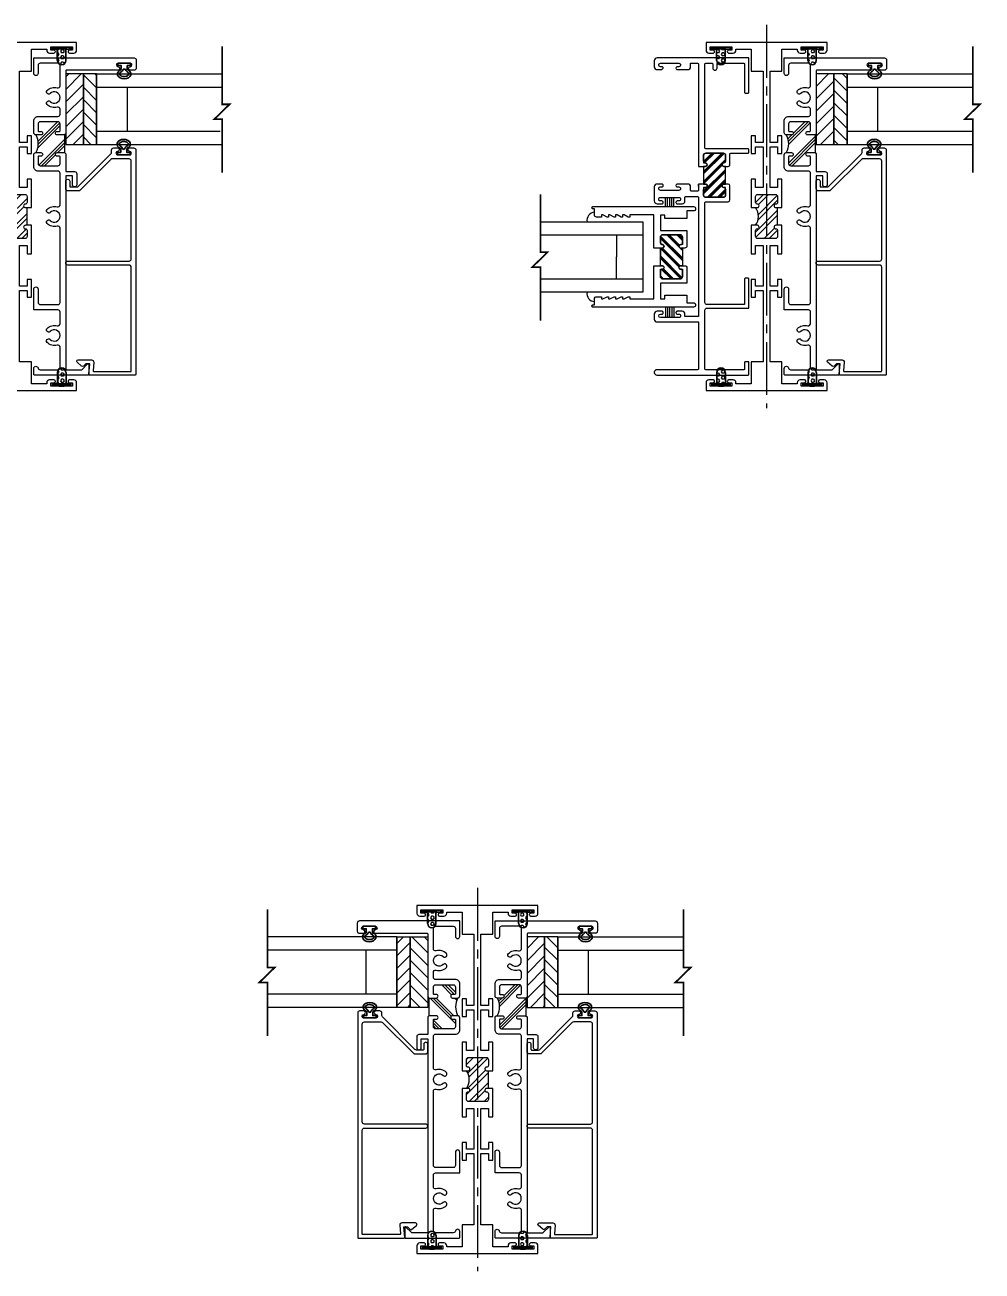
# Model space of a CAD drawing. Extents: x -75 to 127, y -92 to 53.
# Drawn here: x 2.01 to 15.59, y -2.61 to 15.08 of the extents above; entities that cross this region are included whole.
import ezdxf

# ---------------------------------------------------------------- set-up
doc = ezdxf.new("R2010")
doc.units = 0
doc.header["$MEASUREMENT"] = 0
doc.linetypes.add('CENTER2', pattern=[1.125, 0.75, -0.125, 0.125, -0.125])
doc.layers.get('0').update_dxf_attribs({"linetype": 'CONTINUOUS'})
for name, color, linetype in [('DIM', 7, 'CONTINUOUS'), ('FRAME', 1, 'CONTINUOUS'), ('GLASS', 7, 'CONTINUOUS'), ('SEAL', 7, 'CONTINUOUS'), ('SETTING BLOCKS', 7, 'CONTINUOUS'), ('TEXT', 7, 'CONTINUOUS'), ('VENT', 5, 'CONTINUOUS')]:
    doc.layers.add(name, color=color, linetype=linetype)
doc.layers.add('PROFILE NUMBER', color=150, linetype='CONTINUOUS', lineweight=35)

# ---------------------------------------------------------------- blocks, each defined once
blk = doc.blocks.new('3801 1 INCH GLASS STOP')
blk.add_lwpolyline([(2.741, 0.327, -0.414214), (2.769, 0.299, -0.414214), (2.741, 0.271), (2.669, 0.271, 0.414214), (2.659, 0.261), (2.659, 0.167, 0.198912), (2.668, 0.145), (3.128, -0.315, 0.198912), (3.15, -0.324), (3.183, -0.324, -0.414214), (3.214, -0.355), (3.214, -0.408, -0.414214), (3.189, -0.433, -0.399638), (3.164, -0.41, 0.400364), (3.139, -0.386, 0.414214), (3.114, -0.411), (3.114, -0.581, 0.414214), (3.139, -0.606), (3.139, -0.606, 0.399638), (3.164, -0.582, -0.399638), (3.189, -0.558, -0.414214), (3.214, -0.583), (3.214, -0.637, -0.414214), (3.183, -0.668), (-0.001, -0.668, -0.414214), (-0.011, -0.658), (-0.011, -0.01, -0.440011), (0, 0), (0.149, -0.013), (0.149, 0.04), (0.115, 0.074, -0.395486), (0.114, 0.102), (0.17, 0.165, -0.691708), (0.205, 0.152), (0.205, -0.04, -0.440011), (0.171, -0.071), (0.05, -0.061, 0.440011), (0.039, -0.071), (0.039, -0.593, 0.414214), (0.049, -0.603), (1.52, -0.603, 0.414214), (1.551, -0.572), (1.551, 0.299, -0.414214), (1.579, 0.327, -0.414214), (1.607, 0.299), (1.607, -0.572, 0.414214), (1.638, -0.603), (3.027, -0.603, 0.414214), (3.058, -0.572), (3.058, -0.337, 0.198912), (3.049, -0.315), (2.612, 0.122, -0.198912), (2.603, 0.144), (2.603, 0.296, -0.414214), (2.634, 0.327)], format="xyb", close=True)
blk = doc.blocks.new('3082 THERMAL MULLION')
h = blk.add_hatch()
h.set_pattern_fill('ANSI32', color=256, scale=0.4, style=0)
h.set_pattern_definition([(45, (-18.90285, -1.32658), (-0.106066, 0.106066), []), (45, (-18.83214, -1.32658), (-0.106066, 0.106066), [])])
h.paths.add_polyline_path([(0.156, 2.5935), (0.131, 2.5935, -0.414214), (0.106, 2.6185), (0.106, 2.6195, -0.414214), (0.13, 2.6435), (0.131, 2.6435, 0.414214), (0.156, 2.6685), (0.156, 2.7505, 0.414214), (0.125, 2.7815), (-0.125, 2.7815, 0.414214), (-0.156, 2.7505), (-0.156, 2.6685, 0.414214), (-0.131, 2.6435), (-0.13, 2.6435, -0.414214), (-0.106, 2.6195), (-0.106, 2.6185, -0.414214), (-0.131, 2.5935), (-0.156, 2.5935, -0.330037), (-0.156, 2.3435), (-0.131, 2.3435, -0.414214), (-0.106, 2.3185), (-0.106, 2.3175, -0.414214), (-0.13, 2.2935), (-0.131, 2.2935, 0.414214), (-0.156, 2.2685), (-0.156, 2.1865, 0.414214), (-0.125, 2.1555), (0.125, 2.1555, 0.414214), (0.156, 2.1865), (0.156, 2.2685, 0.414214), (0.131, 2.2935), (0.13, 2.2935, -0.414214), (0.106, 2.3175), (0.106, 2.3185, -0.414214), (0.131, 2.3435), (0.156, 2.3435)])
blk.add_line((0.156, 2.3435), (0.156, 2.5935))
for points in [[(-0.218, 4.531), (-0.05, 4.531), (-0.05, 3.518), (-0.156, 3.518), (-0.156, 3.612), (-0.218, 3.612), (-0.218, 3.362), (-0.156, 3.362), (-0.156, 3.456), (-0.05, 3.456), (-0.05, 2.8815), (-0.156, 2.8815), (-0.156, 2.9975), (-0.218, 2.9975), (-0.218, 2.5935), (-0.131, 2.5935, 0.414214), (-0.106, 2.6185), (-0.106, 2.6195, 0.414214), (-0.13, 2.6435), (-0.131, 2.6435, -0.414214), (-0.156, 2.6685), (-0.156, 2.7505, -0.414214), (-0.125, 2.7815), (0.125, 2.7815, -0.414214), (0.156, 2.7505), (0.156, 2.6685, -0.414214), (0.131, 2.6435), (0.13, 2.6435, 0.414214), (0.106, 2.6195), (0.106, 2.6185, 0.414214), (0.131, 2.5935), (0.218, 2.5935), (0.218, 2.9975), (0.156, 2.9975), (0.156, 2.8815), (0.05, 2.8815), (0.05, 3.456), (0.156, 3.456), (0.156, 3.362), (0.218, 3.362), (0.218, 3.612), (0.156, 3.612), (0.156, 3.518), (0.05, 3.518), (0.05, 4.531), (0.218, 4.531), (0.218, 4.844), (0.435, 4.844), (0.435, 4.828, 0.414214), (0.475, 4.788), (0.537, 4.788, 0.414214), (0.557, 4.808), (0.557, 4.809, 0.414214), (0.538, 4.828), (0.492, 4.828), (0.492, 4.875), (0.802, 4.875), (0.802, 4.828), (0.755, 4.828, 0.414214), (0.737, 4.81), (0.737, 4.808, 0.414214), (0.757, 4.788), (0.819, 4.788, 0.414214), (0.859, 4.828), (0.859, 4.937), (-0.859, 4.937), (-0.859, 4.828, 0.414214), (-0.819, 4.788), (-0.755, 4.788, 0.414214), (-0.737, 4.806), (-0.737, 4.81, 0.414214), (-0.755, 4.828), (-0.802, 4.828), (-0.802, 4.875), (-0.492, 4.875), (-0.492, 4.828), (-0.539, 4.828, 0.414214), (-0.557, 4.81), (-0.557, 4.806, 0.414214), (-0.539, 4.788), (-0.475, 4.788, 0.414214), (-0.435, 4.828), (-0.435, 4.844), (-0.218, 4.844)], [(0.557, 0.128), (0.557, 0.129, 0.414214), (0.537, 0.149), (0.475, 0.149, 0.414214), (0.435, 0.109), (0.435, 0.093), (0.218, 0.093), (0.218, 0.406), (0.05, 0.406), (0.05, 1.419), (0.156, 1.419), (0.156, 1.325), (0.218, 1.325), (0.218, 1.575), (0.156, 1.575), (0.156, 1.481), (0.05, 1.481), (0.05, 2.0555), (0.156, 2.0555), (0.156, 1.9395), (0.218, 1.9395), (0.218, 2.3435), (0.131, 2.3435, 0.414214), (0.106, 2.3185), (0.106, 2.3175, 0.414214), (0.13, 2.2935), (0.131, 2.2935, -0.414214), (0.156, 2.2685), (0.156, 2.1865, -0.414214), (0.125, 2.1555), (-0.125, 2.1555, -0.414214), (-0.156, 2.1865), (-0.156, 2.2685, -0.414214), (-0.131, 2.2935), (-0.13, 2.2935, 0.414214), (-0.106, 2.3175), (-0.106, 2.3185, 0.414214), (-0.131, 2.3435), (-0.218, 2.3435), (-0.218, 1.9395), (-0.156, 1.9395), (-0.156, 2.0555), (-0.05, 2.0555), (-0.05, 1.481), (-0.156, 1.481), (-0.156, 1.575), (-0.218, 1.575), (-0.218, 1.325), (-0.156, 1.325), (-0.156, 1.419), (-0.05, 1.419), (-0.05, 0.406), (-0.218, 0.406), (-0.218, 0.093), (-0.435, 0.093), (-0.435, 0.109, 0.414214), (-0.475, 0.149), (-0.539, 0.149, 0.414214), (-0.557, 0.131), (-0.557, 0.127, 0.414214), (-0.539, 0.109), (-0.492, 0.109), (-0.492, 0.062), (-0.802, 0.062), (-0.802, 0.109), (-0.755, 0.109, 0.414214), (-0.737, 0.127), (-0.737, 0.131, 0.414214), (-0.755, 0.149), (-0.819, 0.149, 0.414214), (-0.859, 0.109), (-0.859, 0), (0.859, 0), (0.859, 0.109, 0.414214), (0.819, 0.149), (0.757, 0.149, 0.414214), (0.737, 0.129), (0.737, 0.127, 0.414214), (0.755, 0.109), (0.802, 0.109), (0.802, 0.062), (0.492, 0.062), (0.492, 0.109), (0.538, 0.109)]]:
    blk.add_lwpolyline(points, format="xyb", close=True)
blk.add_arc((-0.3247, 2.4685), 0.21, 323.47039, 36.52961)
blk = doc.blocks.new('*X6')
at = {"color": 0}
for p, q in [((0, 0.0134), (0.0646, 0.078)), ((0, 0.0487), (0.0293, 0.078)), ((0, 0.009), (0.069, 0.078)), ((0, 0.0443), (0.0337, 0.078)), ((0, 0.0399), (0.0345, 0.0744)), ((0.0005, 0.005), (0.0735, 0.078)), ((0.022, 0), (0.1, 0.078)), ((0.0385, 0.0121), (0.1044, 0.078)), ((0.0429, 0.0121), (0.1088, 0.078)), ((0.0573, 0), (0.1353, 0.078)), ((0.0618, 0), (0.1398, 0.078)), ((0.0662, 0), (0.1442, 0.078)), ((0.0927, 0), (0.1565, 0.0638)), ((0.0971, 0), (0.1565, 0.0594)), ((0.1137, 0.0122), (0.1565, 0.055)), ((0.0264, 0), (0.0349, 0.0085)), ((0.1015, 0), (0.1098, 0.0083)), ((0.1281, 0), (0.1565, 0.0284)), ((0.1325, 0), (0.1565, 0.024)), ((0.1369, 0), (0.1565, 0.0196))]:
    blk.add_line(p, q, dxfattribs=at)
blk = doc.blocks.new('A$C174D6BCA')
blk.add_lwpolyline([(0.047, 0.078), (0.1095, 0.078), (0.1095, 0.0713, 1.0408), (0.122, 0.0717), (0.122, 0.078), (0.1488, 0.078, -0.414214), (0.1565, 0.0703), (0.1565, 0.0078, -0.414214), (0.1488, 0), (0.122, 0), (0.122, 0.0063, 0.9608), (0.1095, 0.0068), (0.1095, 0), (0.047, 0), (0.047, 0.0063, 0.9608), (0.0345, 0.0068, -0.346439), (0.0283, 0), (0.0078, 0, -0.414214), (0, 0.0078), (0, 0.0703, -0.414214), (0.0078, 0.078), (0.0345, 0.078), (0.0345, 0.0717, 0.99996), (0.047, 0.0717)], format="xyb", close=True)
at = {"linetype": 'Continuous'}
blk.add_blockref('*X6', (0, 0), dxfattribs=at)
blk = doc.blocks.new('1 inch glass')
at = {"color": 7}
for p, q in [((-0.947, 0.767), (-0.947, -0.688)), ((-0.322, 0.767), (-0.322, -0.688)), ((-0.947, -0.313), (-0.634, -0.313)), ((-0.322, -0.313), (-0.634, -0.313))]:
    blk.add_line(p, q, dxfattribs=at)
blk.add_lwpolyline([(-0.134, 0.767), (-0.134, -0.688), (-0.634, -0.688), (-1.134, -0.688), (-1.134, 0.767)], dxfattribs=at)
for centre, start, end in [((-1.153, -0.009), 80.759, 175.3773), ((-0.116, -0.009), 4.6227, 99.241)]:
    blk.add_arc(centre, 0.116, start, end)
blk = doc.blocks.new('3073 FIXED STILE')
at = {"linetype": 'Continuous'}
h = blk.add_hatch(dxfattribs=at)
h.set_pattern_fill('PLAST', scale=0.4, angle=-45, style=0)
h.set_pattern_definition([(315, (-24.43819, 6.21396), (0.07071068, 0.07071068), []), (315, (-24.42935, 6.2228), (0.07071068, 0.07071068), []), (315, (-24.42051, 6.23164), (0.07071068, 0.07071068), [])])
edge = h.paths.add_edge_path()
edge.add_line((0, 0.125), (0, -0.125))
edge.add_line((0, -0.125), (-0.027, -0.125))
edge.add_arc((-0.027, -0.15), 0.025, 90, 274.5812)
edge.add_line((-0.025, -0.175), (0, -0.175))
edge.add_line((0, -0.175), (0, -0.282))
edge.add_arc((-0.031, -0.282), 0.031, 270, 360, ccw=False)
edge.add_line((-0.031, -0.313), (-0.281, -0.313))
edge.add_arc((-0.281, -0.282), 0.031, 180, 270, ccw=False)
edge.add_line((-0.312, -0.282), (-0.312, -0.175))
edge.add_line((-0.312, -0.175), (-0.287, -0.175))
edge.add_arc((-0.287, -0.15), 0.025, 270, 445.4188)
edge.add_line((-0.285, -0.125), (-0.312, -0.125))
edge.add_line((-0.312, -0.125), (-0.312, 0.125))
edge.add_line((-0.312, 0.125), (-0.287, 0.125))
edge.add_arc((-0.287, 0.15), 0.025, 270, 445.4188)
edge.add_arc((-0.283, 0.205), 0.0297, 188.9864, 265.4188, ccw=False)
edge.add_line((-0.312, 0.2), (-0.312, 0.282))
edge.add_arc((-0.281, 0.282), 0.031, 90, 180, ccw=False)
edge.add_line((-0.281, 0.313), (-0.031, 0.313))
edge.add_arc((-0.031, 0.282), 0.031, 0, 90, ccw=False)
edge.add_line((0, 0.282), (0, 0.175))
edge.add_line((0, 0.175), (-0.025, 0.175))
edge.add_arc((-0.025, 0.15), 0.025, 90, 269.9954)
edge.add_line((-0.025, 0.125), (0, 0.125))
at = {"color": 7}
blk.add_line((-0.312, 0.125), (-0.312, 0), dxfattribs=at)
for points in [[(-0.312, 0.2, 0.414214), (-0.287, 0.175, -0.414214), (-0.262, 0.15), (-0.262, 0.149, -0.414214), (-0.286, 0.125), (-0.406, 0.125), (-0.406, 0.595), (-0.749, 0.595), (-0.749, 0.565), (-0.769, 0.565), (-0.829, 0.595), (-0.849, 0.595), (-0.849, 0.565), (-0.869, 0.565), (-0.929, 0.595), (-0.949, 0.595), (-0.949, 0.565), (-0.969, 0.565), (-1.029, 0.595), (-1.049, 0.595), (-1.049, 0.565), (-1.069, 0.565), (-1.129, 0.595), (-1.149, 0.595), (-1.149, 0.565), (-1.218, 0.565, -0.414214), (-1.249, 0.596), (-1.249, 0.681), (-1.27, 0.681, -0.414214), (-1.285, 0.696), (-1.285, 0.698, -0.414214), (-1.27, 0.713), (0.151, 0.713), (0.157, 0.713, -0.414214), (0.187, 0.683), (0.187, 0.682, -0.414214), (0.156, 0.651), (0.062, 0.651), (0.062, 0.544), (-0.25, 0.544), (-0.25, 0.594), (-0.312, 0.594), (-0.312, 0.375), (0.062, 0.375), (0.062, 0.156, -0.414214), (0.031, 0.125), (-0.026, 0.125, -0.414214), (-0.05, 0.149), (-0.05, 0.151, -0.414214), (-0.026, 0.175), (-0.025, 0.175, 0.414214), (0, 0.2), (0, 0.282, 0.414214), (-0.031, 0.313), (-0.281, 0.313, 0.414214), (-0.312, 0.282)], [(-1.285, -0.696, -0.414214), (-1.27, -0.681), (-1.249, -0.681), (-1.249, -0.596, -0.414214), (-1.218, -0.565), (-1.149, -0.565), (-1.149, -0.595), (-1.129, -0.595), (-1.069, -0.565), (-1.049, -0.565), (-1.049, -0.595), (-1.029, -0.595), (-0.969, -0.565), (-0.949, -0.565), (-0.949, -0.595), (-0.929, -0.595), (-0.869, -0.565), (-0.849, -0.565), (-0.849, -0.595), (-0.829, -0.595), (-0.769, -0.565), (-0.749, -0.565), (-0.749, -0.595), (-0.406, -0.595), (-0.406, -0.125), (-0.286, -0.125, -0.414214), (-0.262, -0.149), (-0.262, -0.15, -0.414214), (-0.287, -0.175, 0.414214), (-0.312, -0.2), (-0.312, -0.282, 0.414214), (-0.281, -0.313), (-0.031, -0.313, 0.414214), (0, -0.282), (0, -0.2, 0.414214), (-0.025, -0.175), (-0.026, -0.175, -0.414214), (-0.05, -0.151), (-0.05, -0.149, -0.414214), (-0.026, -0.125), (0.031, -0.125, -0.414214), (0.062, -0.156), (0.062, -0.375), (-0.312, -0.375), (-0.312, -0.594), (-0.25, -0.594), (-0.25, -0.544), (0.062, -0.544), (0.062, -0.651), (0.156, -0.651, -0.414214), (0.187, -0.682), (0.187, -0.683, -0.414214), (0.157, -0.713), (0.151, -0.713), (-1.27, -0.713, -0.414214), (-1.285, -0.698)]]:
    blk.add_lwpolyline(points, format="xyb", close=True)
blk.add_lwpolyline([(0, 0.125), (0, -0.125), (-0.027, -0.125, 1.0408), (-0.025, -0.175), (0, -0.175), (0, -0.282, -0.414214), (-0.031, -0.313), (-0.281, -0.313, -0.414214), (-0.312, -0.282), (-0.312, -0.175), (-0.287, -0.175, 0.9608), (-0.285, -0.125), (-0.312, -0.125), (-0.312, 0.125), (-0.287, 0.125, 0.9608), (-0.285, 0.175, -0.346439), (-0.312, 0.2), (-0.312, 0.282, -0.414214), (-0.281, 0.313), (-0.031, 0.313, -0.414214), (0, 0.282), (0, 0.175), (-0.025, 0.175, 0.99996), (-0.025, 0.125)], format="xyb", close=True, dxfattribs=at)
blk = doc.blocks.new('A$C3BF656AD')
at = {"layer": 'SETTING BLOCKS'}
h = blk.add_hatch(dxfattribs=at)
h.set_pattern_fill('ANSI31', color=256, scale=0.25, angle=90, style=0)
h.set_pattern_definition([(135, (0.820812, -8.054306), (-0.02209709, -0.02209709), [])])
h.paths.add_polyline_path([(0, 0.0625), (0.25, 0.0625), (0.25, 0.1095), (0, 0.1095)])
h = blk.add_hatch(dxfattribs=at)
h.set_pattern_fill('ANSI31', color=256, scale=0.25, style=0)
h.set_pattern_definition([(45, (-2.098375, -8.085556), (-0.02209709, 0.02209709), [])])
h.paths.add_polyline_path([(0, 0), (0.25, 0), (0.25, 0.0625), (0, 0.0625)])
for points in [[(0, 0.0625), (0, 0.1095), (0.25, 0.1095), (0.25, 0.0625)], [(0, 0), (0, 0.0625), (0.25, 0.0625), (0.25, 0)]]:
    blk.add_lwpolyline(points, close=True, dxfattribs=at)
blk = doc.blocks.new('19120')
h = blk.add_hatch()
h.set_pattern_fill('HEX', scale=0.2)
h.paths.add_polyline_path([(-11.951, 24.705), (-11.951, 24.713, 1.000794), (-12.065, 24.714), (-12.065, 24.566, -0.414214), (-12.078, 24.553), (-11.938, 24.553, -0.414214), (-11.951, 24.566)])
h.paths.add_polyline_path([(-11.879, 24.55, 0.414214), (-11.882, 24.553), (-12.078, 24.553), (-12.133, 24.553, 0.414214), (-12.137, 24.55), (-12.137, 24.537, 0.414214), (-12.133, 24.533), (-11.882, 24.533, 0.414214), (-11.879, 24.537)])
for p, q in [((-12.071, 24.714), (-12.071, 24.566)), ((-12.065, 24.714), (-12.065, 24.566)), ((-11.951, 24.713), (-11.951, 24.705)), ((-11.951, 24.705), (-11.951, 24.566)), ((-11.945, 24.714), (-11.945, 24.566)), ((-12.143, 24.534), (-12.143, 24.552)), ((-12.137, 24.55), (-12.137, 24.537)), ((-12.136, 24.559), (-12.078, 24.559)), ((-12.136, 24.527), (-12.049, 24.527)), ((-12.078, 24.553), (-12.133, 24.553)), ((-12.133, 24.533), (-11.882, 24.533)), ((-12.078, 24.553), (-11.882, 24.553)), ((-12.043, 24.527), (-12.049, 24.533)), ((-12.043, 24.521), (-12.049, 24.527)), ((-12.043, 24.527), (-12.043, 24.533)), ((-12.043, 24.527), (-11.88, 24.527)), ((-11.973, 24.521), (-12.043, 24.521)), ((-11.973, 24.521), (-11.973, 24.527)), ((-11.938, 24.559), (-11.88, 24.559)), ((-11.879, 24.537), (-11.879, 24.55)), ((-11.873, 24.552), (-11.873, 24.534))]:
    blk.add_line(p, q)
for centre, radius, start, end in [((-12.008, 24.714), 0.063, 0, 180), ((-12.008, 24.714), 0.057, 359.3779, 179.3779), ((-12.136, 24.552), 0.007, 90, 180), ((-12.136, 24.534), 0.007, 180, 270), ((-12.133, 24.55), 0.0035, 90, 180), ((-12.133, 24.537), 0.0035, 180, 270), ((-11.938, 24.566), 0.013, 180, 270), ((-11.938, 24.566), 0.007, 180, 270.0001), ((-11.882, 24.537), 0.0035, 270, 0), ((-11.88, 24.534), 0.007, 270, 0)]:
    blk.add_arc(centre, radius, start, end)
at = {"extrusion": (0, 0, -1)}
for centre, radius, start, end in [((12.078, 24.566), 0.007, 180, 270), ((12.078, 24.566), 0.013, 180, 270.0001), ((11.882, 24.55), 0.0035, 90, 180), ((11.88, 24.552), 0.007, 90, 180)]:
    blk.add_arc(centre, radius, start, end, dxfattribs=at)
blk = doc.blocks.new('*U110')
h = blk.add_hatch()
h.set_pattern_fill('HEX', scale=0.2)
h.paths.add_polyline_path([(-11.951, 24.35), (-11.951, 24.342, -1.000794), (-12.065, 24.34), (-12.065, 24.488, 0.414214), (-12.078, 24.501), (-11.938, 24.501, 0.414214), (-11.951, 24.488)])
h.paths.add_polyline_path([(-11.879, 24.505, -0.414214), (-11.882, 24.501), (-12.078, 24.501), (-12.133, 24.501, -0.414214), (-12.137, 24.505), (-12.137, 24.518, -0.414214), (-12.133, 24.521), (-11.882, 24.521, -0.414214), (-11.879, 24.518)])
for p, q in [((-12.143, 24.52), (-12.143, 24.502)), ((-12.137, 24.505), (-12.137, 24.518)), ((-12.136, 24.527), (-12.049, 24.527)), ((-12.136, 24.495), (-12.078, 24.495)), ((-12.133, 24.521), (-11.882, 24.521)), ((-12.078, 24.501), (-12.133, 24.501)), ((-12.078, 24.501), (-11.882, 24.501)), ((-12.071, 24.34), (-12.071, 24.488)), ((-12.065, 24.34), (-12.065, 24.488)), ((-12.043, 24.533), (-12.049, 24.527)), ((-12.043, 24.527), (-12.049, 24.521)), ((-11.973, 24.533), (-12.043, 24.533)), ((-12.043, 24.527), (-11.88, 24.527)), ((-12.043, 24.527), (-12.043, 24.521)), ((-11.973, 24.533), (-11.973, 24.527)), ((-11.951, 24.35), (-11.951, 24.488)), ((-11.945, 24.34), (-11.945, 24.488)), ((-11.938, 24.495), (-11.88, 24.495)), ((-11.879, 24.518), (-11.879, 24.505)), ((-11.873, 24.502), (-11.873, 24.52)), ((-11.951, 24.342), (-11.951, 24.35))]:
    blk.add_line(p, q)
for centre, radius, start, end in [((-12.136, 24.52), 0.007, 90, 180), ((-12.136, 24.502), 0.007, 180, 270), ((-12.133, 24.518), 0.0035, 90, 180), ((-12.133, 24.505), 0.0035, 180, 270), ((-11.938, 24.488), 0.013, 90, 180), ((-11.938, 24.488), 0.007, 89.9999, 180), ((-11.882, 24.518), 0.0035, 0, 90), ((-11.88, 24.52), 0.007, 0, 90), ((-12.008, 24.34), 0.063, 180, 0), ((-12.008, 24.341), 0.057, 180.6221, 0.6221)]:
    blk.add_arc(centre, radius, start, end)
at = {"extrusion": (0, 0, -1)}
for centre, radius, start, end in [((12.078, 24.488), 0.013, 89.9999, 180), ((12.078, 24.488), 0.007, 90, 180), ((11.882, 24.505), 0.0035, 180, 270), ((11.88, 24.502), 0.007, 180, 270)]:
    blk.add_arc(centre, radius, start, end, dxfattribs=at)
blk = doc.blocks.new('*U139')
at = {"layer": 'PROFILE NUMBER', "color": 5}
for p, q in [((-0.016, 0.092), (-0.013, 0.083)), ((-0.013, 0.083), (0.013, 0.083)), ((0.013, 0.083), (0.016, 0.092))]:
    blk.add_line(p, q, dxfattribs=at)
blk.add_lwpolyline([(-0.043, 0.091), (-0.043, 0.034), (-0.09, 0.034), (-0.09, 0), (0.09, 0), (0.09, 0.034), (0.043, 0.034), (0.043, 0.091)], dxfattribs=at)
for centre, start, end in [((-0.073, 0.071), 19.8289, 61.175), ((0.073, 0.071), 118.7633, 160.1945)]:
    blk.add_arc(centre, 0.06, start, end, dxfattribs=at)
blk.add_ellipse((0, 0.152), major_axis=(-0.0958, 0), ratio=0.712114, start_param=2.033109, end_param=7.391692, dxfattribs=at)
blk.add_open_spline([(0.044, 0.124), (0.053, 0.129), (0.059, 0.135), (0.069, 0.15), (0.068, 0.157), (0.049, 0.179), (0.027, 0.189), (-0.021, 0.191), (-0.045, 0.181), (-0.067, 0.16), (-0.068, 0.152), (-0.061, 0.137), (-0.054, 0.129), (-0.044, 0.124)], degree=3, knots=[2.2211, 2.2211, 2.2211, 2.2211, 2.727733, 2.727733, 3.7005, 3.7005, 4.673268, 4.673268, 5.646035, 5.646035, 6.618803, 6.618803, 7.203997, 7.203997, 7.203997, 7.203997], dxfattribs=at)
blk = doc.blocks.new('3809 BLOCK FRAME')
h = blk.add_hatch()
h.set_pattern_fill('PLAST', color=256, angle=45, style=0)
h.set_pattern_definition([(45, (-4.25098, -6.643), (-0.176777, 0.176777), []), (45, (-4.27308, -6.6209), (-0.176777, 0.176777), []), (45, (-4.29517, -6.5988), (-0.176777, 0.176777), [])])
edge = h.paths.add_edge_path()
edge.add_arc((-0.937, 0.093), 0.031, 270, 360, ccw=False)
edge.add_line((-0.937, 0.062), (-1.033, 0.062))
edge.add_arc((-1.033, 0.072), 0.01, 180, 270, ccw=False)
edge.add_line((-1.043, 0.072), (-1.043, 0.103))
edge.add_arc((-1.068, 0.103), 0.025, 360, 450)
edge.add_arc((-1.068, 0.103), 0.025, 90, 180)
edge.add_line((-1.093, 0.103), (-1.093, 0.031))
edge.add_arc((-1.218, -0.221), 0.281, 63.5092, 116.4908)
edge.add_line((-1.344, 0.031), (-1.344, 0.103))
edge.add_arc((-1.369, 0.103), 0.025, 0, 90)
edge.add_arc((-1.369, 0.103), 0.025, 90, 180)
edge.add_line((-1.394, 0.103), (-1.394, 0.072))
edge.add_arc((-1.404, 0.072), 0.01, 270, 360, ccw=False)
edge.add_line((-1.404, 0.062), (-1.5, 0.062))
edge.add_arc((-1.5, 0.093), 0.031, 180, 270, ccw=False)
edge.add_line((-1.531, 0.093), (-1.531, 0.343))
edge.add_arc((-1.5, 0.343), 0.031, 90, 180, ccw=False)
edge.add_line((-1.5, 0.374), (-1.404, 0.374))
edge.add_arc((-1.404, 0.364), 0.01, 0, 90, ccw=False)
edge.add_line((-1.394, 0.364), (-1.394, 0.333))
edge.add_arc((-1.369, 0.333), 0.025, 180, 270)
edge.add_arc((-1.369, 0.333), 0.025, 270, 360)
edge.add_line((-1.344, 0.333), (-1.344, 0.439))
edge.add_line((-1.344, 0.439), (-1.093, 0.439))
edge.add_line((-1.093, 0.439), (-1.093, 0.333))
edge.add_arc((-1.068, 0.333), 0.025, 180, 270)
edge.add_arc((-1.068, 0.333), 0.025, 270, 360)
edge.add_line((-1.043, 0.333), (-1.043, 0.364))
edge.add_arc((-1.033, 0.364), 0.01, 90, 180, ccw=False)
edge.add_line((-1.033, 0.374), (-0.937, 0.374))
edge.add_arc((-0.937, 0.343), 0.031, 0, 90, ccw=False)
edge.add_line((-0.906, 0.343), (-0.906, 0.093))
blk.add_line((-1.093, 0.439), (-1.344, 0.439))
for points in [[(-1.093, 0.439), (-1.093, 0.333, 0.414214), (-1.068, 0.308, 0.414214), (-1.043, 0.333), (-1.043, 0.364, -0.414214), (-1.033, 0.374), (-0.937, 0.374, -0.414214), (-0.906, 0.343), (-0.906, 0.093, -0.414214), (-0.937, 0.062), (-1.033, 0.062, -0.414214), (-1.043, 0.072), (-1.043, 0.103, 0.414214), (-1.068, 0.128), (-1.068, 0.128, 0.414214), (-1.093, 0.103), (-1.093, 0.031, 0.414214), (-1.062, 0), (-0.893, 0, 0.414214), (-0.831, 0.062), (-0.831, 0.343, -0.414214), (-0.8, 0.374), (-0.729, 0.374, -0.5024), (-0.699, 0.334, 0.280293), (-0.661, 0.19, 0.498955), (-0.613, 0.198), (-0.613, 0.198, 0.334263), (-0.618, 0.235, -2.470836), (-0.506, 0.235, 0.334263), (-0.511, 0.198, 0.498955), (-0.463, 0.19, 0.280293), (-0.425, 0.334, -0.5024), (-0.395, 0.374), (-0.106, 0.374, -0.414214), (-0.075, 0.343), (-0.075, 0.093, -0.414214), (-0.106, 0.062), (-0.219, 0.062, 0.414214), (-0.25, 0.031, 0.414214), (-0.219, 0), (0, 0), (0, 1.423, 0.414214), (-0.031, 1.454), (-0.144, 1.454, 0.414214), (-0.175, 1.423), (-0.175, 1.371, 0.414214), (-0.15, 1.346), (-0.15, 1.346, 0.399638), (-0.125, 1.37, -0.399638), (-0.1, 1.394), (-0.1, 1.394, -0.414214), (-0.075, 1.369), (-0.075, 1.199, -0.414214), (-0.1, 1.174), (-0.1, 1.174, -0.399638), (-0.125, 1.198, 0.399638), (-0.15, 1.221, 0.414214), (-0.175, 1.196), (-0.175, 0.464, -0.414214), (-0.185, 0.454), (-1.078, 0.454), (-1.093, 0.439)], [(-1.344, 0.439), (-1.344, 0.439), (-1.359, 0.454), (-1.612, 0.454), (-1.612, 0.579, 0.414214), (-1.643, 0.61), (-1.799, 0.61, 0.414214), (-1.83, 0.579, 0.414214), (-1.799, 0.548), (-1.674, 0.548), (-1.674, 0.454), (-4.425, 0.454), (-4.425, 0.678, -0.198912), (-4.422, 0.685), (-4.343, 0.764, 0.668179), (-4.35, 0.781), (-4.49, 0.781, 0.414214), (-4.5, 0.771), (-4.5, 0.01, 0.414214), (-4.49, 0), (-4.406, 0, 0.414214), (-4.375, 0.031, 0.358249), (-4.4, 0.061, -0.358249), (-4.425, 0.092), (-4.425, 0.343, -0.414214), (-4.394, 0.374), (-4.105, 0.374, -0.5024), (-4.075, 0.334, 0.280293), (-4.037, 0.19, 0.498955), (-3.989, 0.198, 0.334263), (-3.994, 0.235, -2.470836), (-3.882, 0.235, 0.334263), (-3.887, 0.198, 0.498955), (-3.839, 0.19, 0.280293), (-3.801, 0.334, -0.5024), (-3.771, 0.374), (-3.606, 0.374, -0.414214), (-3.575, 0.343), (-3.575, 0), (-3.281, 0, 0.414214), (-3.25, 0.031, 0.414214), (-3.281, 0.062), (-3.469, 0.062, -0.414214), (-3.5, 0.093), (-3.5, 0.343, -0.414214), (-3.469, 0.374), (-2.417, 0.374, -0.5024), (-2.387, 0.334, 0.280293), (-2.349, 0.19, 0.498955), (-2.301, 0.198, 0.334263), (-2.306, 0.235, -2.470836), (-2.194, 0.235, 0.334263), (-2.199, 0.198, 0.498955), (-2.151, 0.19, 0.280293), (-2.113, 0.334, -0.5024), (-2.083, 0.374), (-1.637, 0.374, -0.414214), (-1.606, 0.343), (-1.606, 0.062, 0.414214), (-1.544, 0), (-1.375, 0, 0.414214), (-1.344, 0.031), (-1.344, 0.103, 0.414214), (-1.369, 0.128, 0.414214), (-1.394, 0.103), (-1.394, 0.072, -0.414214), (-1.404, 0.062), (-1.5, 0.062, -0.414214), (-1.531, 0.093), (-1.531, 0.343, -0.414214), (-1.5, 0.374), (-1.404, 0.374, -0.414214), (-1.394, 0.364), (-1.394, 0.333, 0.414214), (-1.369, 0.308, 0.414214), (-1.344, 0.333), (-1.344, 0.439)]]:
    blk.add_lwpolyline(points, format="xyb")
blk.add_arc((-1.218, -0.221), 0.281, 63.5092, 116.4908)

msp = doc.modelspace()

# ---------------------------------------------------------------- linework, layer by layer
at = {"color": 1}
for p, q in [((11.56379, 13.40112), (11.56379, 13.06705)), ((11.66379, 13.11705), (11.66379, 13.11705)), ((11.92579, 13.11705), (11.92579, 13.11705)), ((11.66379, 12.81705), (11.56379, 12.81705))]:
    msp.add_line(p, q, dxfattribs=at)
for points in [[(11.66379, 13.06705), (11.66579, 13.06705, 0.414214), (11.68879, 13.09005), (11.68879, 13.09205, 0.414214), (11.66379, 13.11705, -0.41421356), (11.63879, 13.14205), (11.63879, 13.23005, -0.41421356), (11.66379, 13.25505), (11.92579, 13.25505, -0.41421356), (11.95079, 13.23005), (11.95079, 13.14205, -0.41421356), (11.92579, 13.11705, 0.414214), (11.90079, 13.09205), (11.90079, 13.09005, 0.414214), (11.92379, 13.06705), (11.98779, 13.06705, 0.41421356), (12.01279, 13.09205), (12.01279, 13.24505, -0.41421356), (12.02279, 13.25505), (12.27179, 13.25505, 0.41421356), (12.28179, 13.26505), (12.28179, 13.30705, 0.41421356), (12.27179, 13.31705), (11.66779, 13.31705, -0.41421356), (11.65779, 13.32705), (11.65779, 14.52205, -0.41421356), (11.66779, 14.53205), (11.75779, 14.53205, -0.41421356), (11.76779, 14.52205), (11.76779, 14.46205, 0.414214), (11.79779, 14.43205), (11.79879, 14.43205, 0.414214), (11.82979, 14.46305), (11.82979, 14.52205, -0.41421356), (11.83979, 14.53205), (12.20979, 14.53205, -0.41421356), (12.21979, 14.52205), (12.21979, 14.11705, 0.41421356), (12.22979, 14.10705), (12.27179, 14.10705, 0.41421356), (12.28179, 14.11705), (12.28179, 14.60705), (10.97879, 14.60705, 0.414214), (10.93879, 14.56705), (10.93879, 14.48205, 0.414214), (10.97879, 14.44205), (11.04579, 14.44205), (11.06579, 14.46205), (11.06579, 14.46305, 0.414214), (11.04679, 14.48205), (11.02579, 14.48205, -0.414214), (11.00079, 14.50705), (11.00079, 14.50805, -0.414214), (11.02479, 14.53205), (11.28679, 14.53205, -0.414214), (11.31079, 14.50805), (11.31079, 14.50705, -0.414214), (11.28579, 14.48205), (11.26479, 14.48205, 0.414214), (11.24579, 14.46305), (11.24579, 14.46205, 0.414214), (11.26579, 14.44205), (11.41379, 14.44205, 0.41421356), (11.45379, 14.48205), (11.45379, 14.53205), (11.55379, 14.53205, -0.41421356), (11.56379, 14.52205), (11.56379, 13.09805), (11.56379, 13.06705), (11.66579, 13.06705)], [(11.56379, 12.78605), (11.56379, 12.81705), (11.56379, 12.72455, -0.41421356), (11.55379, 12.71455), (11.46379, 12.71455, -0.41421356), (11.45379, 12.72455), (11.45379, 12.77705, 0.41421356), (11.41379, 12.81705), (11.26579, 12.81705, 0.414214), (11.24579, 12.79705), (11.24579, 12.79505, 0.414214), (11.26379, 12.77705), (11.28579, 12.77705, -0.414214), (11.31079, 12.75205), (11.31079, 12.75005, -0.414214), (11.28779, 12.72705), (11.02579, 12.72705, -0.414214), (11.00079, 12.75205), (11.00079, 12.75505, -0.414214), (11.02279, 12.77705), (11.04779, 12.77705, 0.414214), (11.06579, 12.79505), (11.06579, 12.79705, 0.414214), (11.04579, 12.81705), (10.97879, 12.81705, 0.414214), (10.93879, 12.77705), (10.93879, 12.57705, 0.414214), (10.97879, 12.53705), (11.00079, 12.53705), (11.04579, 12.53705, 0.414214), (11.06579, 12.55705), (11.06579, 12.55905, 0.414214), (11.04779, 12.57705), (11.02279, 12.57705, -0.414214), (11.00079, 12.59905), (11.00079, 12.60205, -0.414214), (11.02579, 12.62705), (11.28779, 12.62705, -0.414214), (11.31079, 12.60405), (11.31079, 12.60205, -0.414214), (11.28579, 12.57705), (11.26379, 12.57705, 0.414214), (11.24579, 12.55905), (11.24579, 12.55705, 0.414214), (11.26579, 12.53705), (11.33279, 12.53705, 0.414214), (11.37279, 12.57705), (11.37279, 12.62955, -0.41421356), (11.38279, 12.63955), (11.55379, 12.63955, -0.41421356), (11.56379, 12.62955), (11.56379, 10.93605), (11.37279, 10.93605), (11.37279, 10.97105, 0.414214), (11.33279, 11.01105), (11.31079, 11.01105), (11.26279, 11.01105, 0.414214), (11.24579, 10.99405), (11.24579, 10.99105, 0.414214), (11.26579, 10.97105), (11.28779, 10.97105, -0.414214), (11.31079, 10.94805), (11.31079, 10.94605, -0.414214), (11.28579, 10.92105), (11.02579, 10.92105, -0.999992), (11.02579, 10.97105), (11.04579, 10.97105, 0.414214), (11.06579, 10.99105), (11.06579, 10.99405, 0.414214), (11.04879, 11.01105), (10.97879, 11.01105, 0.414214), (10.93879, 10.97105), (10.93879, 10.90105, 0.414214), (10.97879, 10.86105), (11.56379, 10.86105), (11.56379, 10.19205, -0.41421356), (11.55379, 10.18205), (10.97479, 10.18205, 0.414214), (10.93879, 10.14605), (10.93879, 10.14405, 0.414214), (10.97579, 10.10705), (12.27179, 10.10705, 0.41421356), (12.28179, 10.11705), (12.28179, 10.28505, 0.41421356), (12.27179, 10.29505), (12.22979, 10.29505, 0.41421356), (12.21979, 10.28505), (12.21979, 10.19205, -0.41421356), (12.20979, 10.18205), (11.66779, 10.18205, -0.41421356), (11.65779, 10.19205), (11.65779, 11.02705, -0.41421356), (11.68779, 11.05705), (12.28179, 11.05705), (12.28179, 11.47205, 0.41421356), (12.27179, 11.48205), (12.22979, 11.48205, 0.41421356), (12.21979, 11.47205), (12.21979, 11.11705, -0.41421356), (12.20979, 11.10705), (11.68779, 11.10705, -0.41421356), (11.65779, 11.13705), (11.65779, 12.55705, -0.41421356), (11.66779, 12.56705), (11.98779, 12.56705, 0.41421356), (12.01279, 12.59205), (12.01279, 12.79205, 0.41421356), (11.98779, 12.81705), (11.92579, 12.81705), (11.92579, 12.81705, 0.999963), (11.92579, 12.76705), (11.92579, 12.76705, -0.41421356), (11.95079, 12.74205), (11.95079, 12.65405, -0.41421356), (11.92579, 12.62905), (11.66379, 12.62905, -0.41421356), (11.63879, 12.65405), (11.63879, 12.74205, -0.41421356), (11.66379, 12.76705), (11.66579, 12.76705, 0.414214), (11.68879, 12.79005), (11.68879, 12.79205, 0.414214), (11.66379, 12.81705), (11.66379, 12.81705)]]:
    msp.add_lwpolyline(points, format="xyb", dxfattribs=at)
at = {"layer": 'DIM', "linetype": 'CENTER2'}
for p, q in [((12.53179, 15.07555), (12.53179, 9.63855)), ((8.42806, 2.82706), (8.42806, -2.60994))]:
    msp.add_line(p, q, dxfattribs=at)
at = {"layer": 'GLASS'}
for p, q in [((3.02379, 14.38078), (3.02379, 13.38078)), ((3.02379, 14.38078), (4.80812, 14.38078)), ((13.67379, 14.38078), (13.67379, 13.38078)), ((13.67379, 14.38078), (15.45812, 14.38078)), ((3.02379, 14.19328), (4.80812, 14.19328)), ((3.46079, 13.56828), (3.46079, 14.19328)), ((13.67379, 14.19328), (15.45812, 14.19328)), ((14.11079, 13.56828), (14.11079, 14.19328)), ((3.02379, 13.56828), (4.77612, 13.56828)), ((13.67379, 13.56828), (15.45812, 13.56828)), ((3.02379, 13.38078), (4.80812, 13.38078)), ((13.67379, 13.38078), (15.45812, 13.38078)), ((7.28606, 2.13229), (5.45055, 2.13229)), ((7.28606, 2.13229), (7.28606, 1.13229)), ((9.57006, 2.13229), (11.35439, 2.13229)), ((9.57006, 2.13229), (9.57006, 1.13229)), ((7.28606, 1.94479), (5.45055, 1.94479)), ((6.84906, 1.31979), (6.84906, 1.94479)), ((9.57006, 1.94479), (11.35439, 1.94479)), ((10.00706, 1.31979), (10.00706, 1.94479)), ((7.28606, 1.31979), (5.45055, 1.31979)), ((9.57006, 1.31979), (11.35439, 1.31979)), ((7.28606, 1.13229), (5.45055, 1.13229)), ((9.57006, 1.13229), (11.35439, 1.13229))]:
    msp.add_line(p, q, dxfattribs=at)
at = {"layer": 'GLASS', "const_width": 0.024}
for points in [[(4.80812, 12.9765), (4.80812, 13.7361), (4.69242, 13.7361), (4.91066, 13.94859), (4.80812, 13.94859), (4.80812, 14.7707)], [(15.45812, 12.9765), (15.45812, 13.7361), (15.34241, 13.7361), (15.56066, 13.94859), (15.45812, 13.94859), (15.45812, 14.7707)], [(9.3219, 10.87852), (9.3219, 11.63812), (9.20619, 11.63812), (9.42443, 11.85062), (9.3219, 11.85062), (9.3219, 12.67272)], [(5.45055, 0.728), (5.45055, 1.4876), (5.33485, 1.4876), (5.55309, 1.7001), (5.45055, 1.7001), (5.45055, 2.5222)], [(11.35439, 0.728), (11.35439, 1.4876), (11.23868, 1.4876), (11.45693, 1.7001), (11.35439, 1.7001), (11.35439, 2.5222)]]:
    msp.add_lwpolyline(points, dxfattribs=at)
at = {"layer": 'SEAL'}
for p, q in [((11.09679, 12.5008), (11.09679, 12.62705)), ((11.12679, 12.5008), (11.12679, 12.62705)), ((11.15679, 12.5008), (11.15679, 12.62705)), ((11.18679, 12.5008), (11.18679, 12.62705)), ((11.21679, 12.5008), (11.21679, 12.62705)), ((11.09579, 11.0708), (11.09579, 10.92105)), ((11.12579, 11.0708), (11.12579, 10.92105)), ((11.15579, 11.0708), (11.15579, 10.92105)), ((11.18579, 11.0708), (11.18579, 10.92105)), ((11.21579, 11.0708), (11.21579, 10.92105)), ((9.1339, -2.29794), (9.1339, -2.14144))]:
    msp.add_line(p, q, dxfattribs=at)

# ---------------------------------------------------------------- block references
at = {"color": 7, "rotation": 180}
for name, p in [('19120', (-9.47889, 39.28495)), ('19120', (-0.1229, 39.28495)), ('19120', (1.1711, 39.28495)), ('*U110', (-9.47889, 34.48395)), ('*U110', (-0.1229, 34.48395)), ('*U110', (1.1711, 34.48395)), ('19120', (-4.22663, 27.03645)), ('19120', (-2.93263, 27.03645)), ('*U110', (-4.22663, 22.23545)), ('*U110', (-2.93263, 22.23545))]:
    msp.add_blockref(name, p, dxfattribs=at)
at = {"xscale": -4, "yscale": 4, "zscale": 4, "rotation": 90}
msp.add_blockref('A$C174D6BCA', (11.95079, 13.25505), dxfattribs=at)
at = {"rotation": 90}
msp.add_blockref('1 inch glass', (10.08932, 12.41714), dxfattribs=at)
at = {"layer": 'FRAME'}
for p in [(1.88179, 9.88855), (12.53179, 9.88855), (8.42806, -2.35994)]:
    msp.add_blockref('3082 THERMAL MULLION', p, dxfattribs=at)
at = {"layer": 'FRAME', "xscale": -1, "rotation": 270}
for name, p in [('3809 BLOCK FRAME', (2.13179, 14.60705)), ('3809 BLOCK FRAME', (12.78179, 14.60705)), ('3809 BLOCK FRAME', (8.67806, 2.35856)), ('3801 1 INCH GLASS STOP', (7.39706, -2.13144))]:
    msp.add_blockref(name, p, dxfattribs=at)
at = {"layer": 'FRAME'}
for name, p, rotation in [('3801 1 INCH GLASS STOP', (2.91279, 10.11705), 90), ('3801 1 INCH GLASS STOP', (13.56279, 10.11705), 90), ('3809 BLOCK FRAME', (8.17806, 2.35856), 90.00000000000001), ('3801 1 INCH GLASS STOP', (9.45906, -2.13144), 90)]:
    msp.add_blockref(name, p, dxfattribs=dict(at, rotation=rotation))
at = {"layer": 'TEXT', "rotation": 180}
for p in [(3.41579, 14.53205), (14.06579, 14.53205), (9.96206, 2.28356)]:
    msp.add_blockref('*U139', p, dxfattribs=at)
at = {"layer": 'TEXT', "yscale": 4, "zscale": 4}
for p, xscale, rotation in [((2.58579, 13.38078), -4, 270), ((13.23579, 13.38078), -4, 270), ((7.72406, 1.13229), 4, 90), ((9.13206, 1.13229), -4, 270)]:
    msp.add_blockref('A$C3BF656AD', p, dxfattribs=dict(at, xscale=xscale, rotation=rotation))
at = {"layer": 'TEXT', "xscale": -1}
for p in [(3.40876, 13.23118), (14.05875, 13.23118), (9.95502, 0.98269)]:
    msp.add_blockref('*U139', p, dxfattribs=at)
at = {"layer": 'TEXT', "xscale": -1, "rotation": 180}
msp.add_blockref('*U139', (6.89406, 2.28356), dxfattribs=at)
at = {"layer": 'TEXT'}
msp.add_blockref('*U139', (6.9011, 0.98269), dxfattribs=at)
at = {"layer": 'VENT'}
msp.add_blockref('3073 FIXED STILE', (11.33832, 11.7838), dxfattribs=at)

doc.saveas('drawing.dxf')
